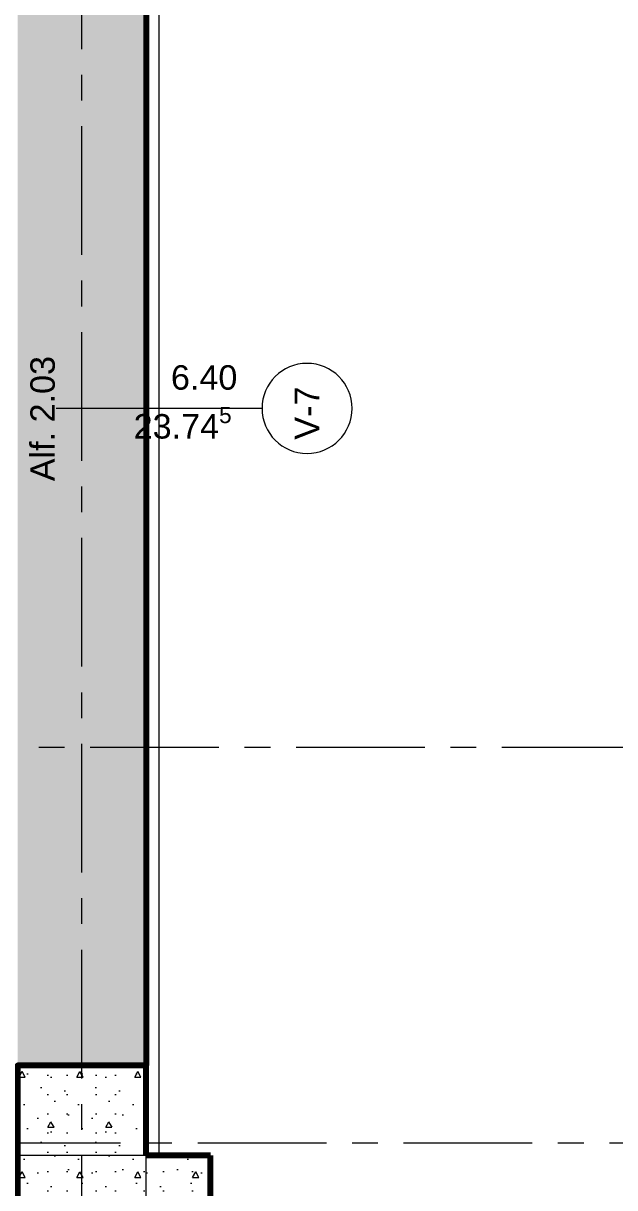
# Model space of a CAD drawing. Header units: inches. Extents: x -38 to 5698, y -33 to 92.
# Drawn here: x 143.592 to 145.891, y 20.225 to 24.75 of the extents above; entities that cross this region are included whole.
import ezdxf

# ---------------------------------------------------------------- set-up
doc = ezdxf.new("R2010")
doc.units = ezdxf.units.IN
doc.header["$MEASUREMENT"] = 0
for name, pattern in [('Hidden Line', [0.195611, 0.141111, -0.0545]), ('Línea Oculta', [0.195611, 0.141111, -0.0545]), ('Punto & Raya', [0.65, 0.5, -0.075, 0, -0.075])]:
    doc.linetypes.add(name, pattern=pattern)
for name, color, linetype in [('02 _ ARQ _ ALB _ Ejes Generales', 7, 'Continuous'), ('08 _ STR _ EXT _ 06 Columnas', 7, 'Continuous'), ('08 _ STR _ EXT _ 06 Elementos de Fachada', 7, 'Continuous'), ('08 _ STR _ EXT _ 07 Losa Aligerada', 7, 'Continuous'), ('08 _ STR _ EXT _ 09 Vigas', 7, 'Continuous'), ('Estructura - 04 MURO', 253, 'Continuous'), ('Marcador - Secciones', 251, 'Continuous')]:
    doc.layers.add(name, color=color, linetype=linetype)
doc.styles.add('Estilo_Generado_4', font='swisse.ttf')
pattern_1 = [(0, (92.5, 3e-09), (0, 0.3897114), [0.024375, -0.200625]), (0, (92.6125, 0.19486), (0, 0.3897114), [0.024375, -0.200625]), (60, (92.5, 3e-09), (-0.3375, 0.1948557), [0.024375, -0.200625]), (60, (92.725, 3e-09), (-0.3375, 0.1948557), [0.024375, -0.200625]), (120, (92.5244, 3e-09), (0.3375, 0.1948557), [0.024375, -0.200625]), (120, (92.7494, 3e-09), (0.3375, 0.1948557), [0.024375, -0.200625]), (0, (92.500015, 0.0375), (0, 0.075), [0, -0.075, 0, -0.1125]), (45, (92.537515, 0.0375), (-0.05303301, 0.05303301), [0, -0.05625, 0, -0.09375])]

msp = doc.modelspace()

# ---------------------------------------------------------------- hatches: boundary and pattern name
at = {"layer": '08 _ STR _ EXT _ 06 Columnas', "linetype": 'Continuous', "lineweight": 9}
h = msp.add_hatch(dxfattribs=at)
h.set_pattern_fill('HORMIGÓN_EN_MASA_0002', style=0, pattern_type=2)
h.set_pattern_definition(pattern_1)
h.paths.add_polyline_path([(143.57, 20.7), (143.57, 20.1), (144.07, 20.1), (144.07, 20.35), (144.07, 20.35), (144.07, 20.7)])
at = {"layer": '08 _ STR _ EXT _ 06 Elementos de Fachada', "linetype": 'Continuous', "lineweight": 9}
h = msp.add_hatch(dxfattribs=at)
h.set_pattern_fill('HORMIGÓN_EN_MASA_0002', color=250, style=0, pattern_type=2)
h.set_pattern_definition(pattern_1)
h.paths.add_polyline_path([(144.07, 20.1), (144.32, 20.1), (144.32, 20.35), (144.07, 20.35)])
at = {"layer": '08 _ STR _ EXT _ 09 Vigas', "linetype": 'Continuous', "lineweight": 18}
h = msp.add_hatch(dxfattribs=at)
h.set_pattern_fill('HORMIGÓN_EN_MASA__1__0002', color=12, style=0, pattern_type=2)
h.set_pattern_definition([(0, (92.5, 3e-09), (0, 0.3897114), [0.024375, -0.200625]), (0, (92.6125, 0.19486), (0, 0.3897114), [0.024375, -0.200625]), (60, (92.5, 3e-09), (-0.3375, 0.1948557), [0.024375, -0.200625]), (60, (92.725, 3e-09), (-0.3375, 0.1948557), [0.024375, -0.200625]), (120, (92.5244, 3e-09), (0.3375, 0.1948557), [0.024375, -0.200625]), (120, (92.7494, 3e-09), (0.3375, 0.1948557), [0.024375, -0.200625]), (0, (92.500015, 0.0375), (0, 0.075), [0, -0.075, 0, -0.1125]), (45, (92.537515, 0.0375), (-0.05303301, 0.05303301), [0, -0.05625, 0, -0.09375])])
h.paths.add_polyline_path([(143.57, 20.7), (144.07, 20.7), (144.07, 26.4), (143.57, 26.4)])

# ---------------------------------------------------------------- linework, layer by layer
at = {"layer": '02 _ ARQ _ ALB _ Ejes Generales', "color": 252, "linetype": 'Punto & Raya', "lineweight": 13}
for p, q in [((143.82, 3.05), (143.82, 44.9)), ((141.07, 20.4), (147.07, 20.4))]:
    msp.add_line(p, q, dxfattribs=at)
at = {"layer": '08 _ STR _ EXT _ 06 Columnas', "color": 7, "linetype": 'Continuous', "lineweight": 80, "flags": 128}
msp.add_lwpolyline([(144.07, 20.35), (144.07, 20.7), (143.57, 20.7), (143.57, 20.1), (144.07, 20.1)], dxfattribs=at)
at = {"layer": '08 _ STR _ EXT _ 06 Elementos de Fachada', "color": 7, "linetype": 'Continuous', "lineweight": 80, "flags": 128}
for points in [[(144.32, 20.35), (144.07, 20.35)], [(144.32, 20.1), (144.32, 20.35)]]:
    msp.add_lwpolyline(points, dxfattribs=at)
at = {"layer": '08 _ STR _ EXT _ 07 Losa Aligerada', "color": 7, "linetype": 'Continuous', "lineweight": 18, "flags": 128}
msp.add_lwpolyline([(129.57, 3.3753), (137.07, 3.3753), (137.07, 6.05), (144.82, 6.05), (144.82, 14.9999), (144.07, 14.9999), (144.07, 15.1499), (144.07, 15.7999), (144.07, 18.1001), (144.07, 18.1001), (144.07, 20.35), (139.17, 20.35), (139.17, 22.35), (139.17, 22.6), (139.17, 24.5), (139.17, 24.75), (139.17, 26.75), (144.07, 26.75), (144.07, 29.7)], dxfattribs=at)
at = {"layer": '08 _ STR _ EXT _ 09 Vigas', "color": 251, "linetype": 'Continuous', "lineweight": 13}
for p in [(144.07, 26.4), (143.57, 20.7)]:
    msp.add_line(p, (144.07, 20.7), dxfattribs=at)
at = {"layer": '08 _ STR _ EXT _ 09 Vigas', "color": 251, "linetype": 'Continuous', "lineweight": 80}
for p, q in [((144.07, 26.4), (144.07, 20.7)), ((144.07, 20.7), (143.57, 20.7))]:
    msp.add_line(p, q, dxfattribs=at)
at = {"layer": '08 _ STR _ EXT _ 09 Vigas', "color": 251, "linetype": 'Hidden Line', "lineweight": 13}
for p, q in [((144.07, 20.35), (143.57, 20.35)), ((144.07, 7.2), (144.07, 20.35))]:
    msp.add_line(p, q, dxfattribs=at)
at = {"layer": 'Estructura - 04 MURO', "color": 165, "linetype": 'Continuous', "lineweight": 15}
for p, q in [((144.07, 20.35), (144.07, 26.75)), ((144.07, 20.35), (144.07, 26.75)), ((144.12, 20.35), (144.12, 26.75)), ((144.12, 20.35), (144.12, 26.75)), ((144.52, 23.2535), (143.72, 23.2535)), ((144.07, 20.35), (144.12, 20.35)), ((144.07, 20.35), (144.12, 20.35))]:
    msp.add_line(p, q, dxfattribs=at)
at = {"layer": 'Estructura - 04 MURO', "color": 251, "linetype": 'Línea Oculta', "lineweight": 13}
msp.add_line((144.02, 20.35), (143.87, 20.35), dxfattribs=at)
msp.add_line((144.02, 20.35), (143.87, 20.35), dxfattribs=at)
at = {"layer": 'Estructura - 04 MURO', "color": 251, "linetype": 'Continuous', "lineweight": 13, "flags": 128}
msp.add_lwpolyline([(144.695, 23.0785, 1), (144.695, 23.4285, 1)], format="xyb", close=True, dxfattribs=at)
at = {"layer": 'Marcador - Secciones', "color": 251, "linetype": 'Punto & Raya', "lineweight": 13}
msp.add_line((121.4526, 21.9367), (149.2072, 21.9367), dxfattribs=at)

# ---------------------------------------------------------------- texts
at = {"layer": 'Estructura - 04 MURO', "color": 251, "lineweight": 25, "char_height": 0.095, "attachment_point": 7, "rotation": 90, "style": 'Estilo_Generado_4'}
for s, insert in [('\\A1;{\\pql;\\pt0;\\fSwis721 Ex BT|b0|i0|c0|p34;Alf. 2.03\\fSwis721 Ex BT|b0|i0|c0|p34;\\A1{\\H.66x;\\S^  ;}\\fSwis721 Ex BT|b0|i0|c0|p34;\\fSwis721 Ex BT|b0|i0|c0|p34;}', (143.7425, 22.9703)), ('\\A1;{\\pql;\\pt0;\\fSwis721 Ex BT|b0|i0|c0|p34;V-7\\fSwis721 Ex BT|b0|i0|c0|p34;\\fSwis721 Ex BT|b0|i0|c0|p34;\\fSwis721 Ex BT|b0|i0|c0|p34;}', (144.7425, 23.1319))]:
    msp.add_mtext(s, dxfattribs=dict(at, insert=insert))
at = {"layer": 'Estructura - 04 MURO', "color": 251, "lineweight": 25, "char_height": 0.095, "attachment_point": 7, "style": 'Estilo_Generado_4'}
for s, insert in [('\\A1;{\\pql;\\pt0;\\fSwis721 Ex BT|b0|i0|c0|p34;6.40\\fSwis721 Ex BT|b0|i0|c0|p34;\\A1{\\H.66x;\\S^  ;}\\fSwis721 Ex BT|b0|i0|c0|p34;\\fSwis721 Ex BT|b0|i0|c0|p34;}', (144.166, 23.2985)), ('\\A1;{\\pql;\\pt0;\\fSwis721 Ex BT|b0|i0|c0|p34;23.74\\fSwis721 Ex BT|b0|i0|c0|p34;\\A1{\\H.66x;\\S5^  ;}\\fSwis721 Ex BT|b0|i0|c0|p34;\\fSwis721 Ex BT|b0|i0|c0|p34;}', (144.0212, 23.1085))]:
    msp.add_mtext(s, dxfattribs=dict(at, insert=insert))

doc.saveas('drawing.dxf')
